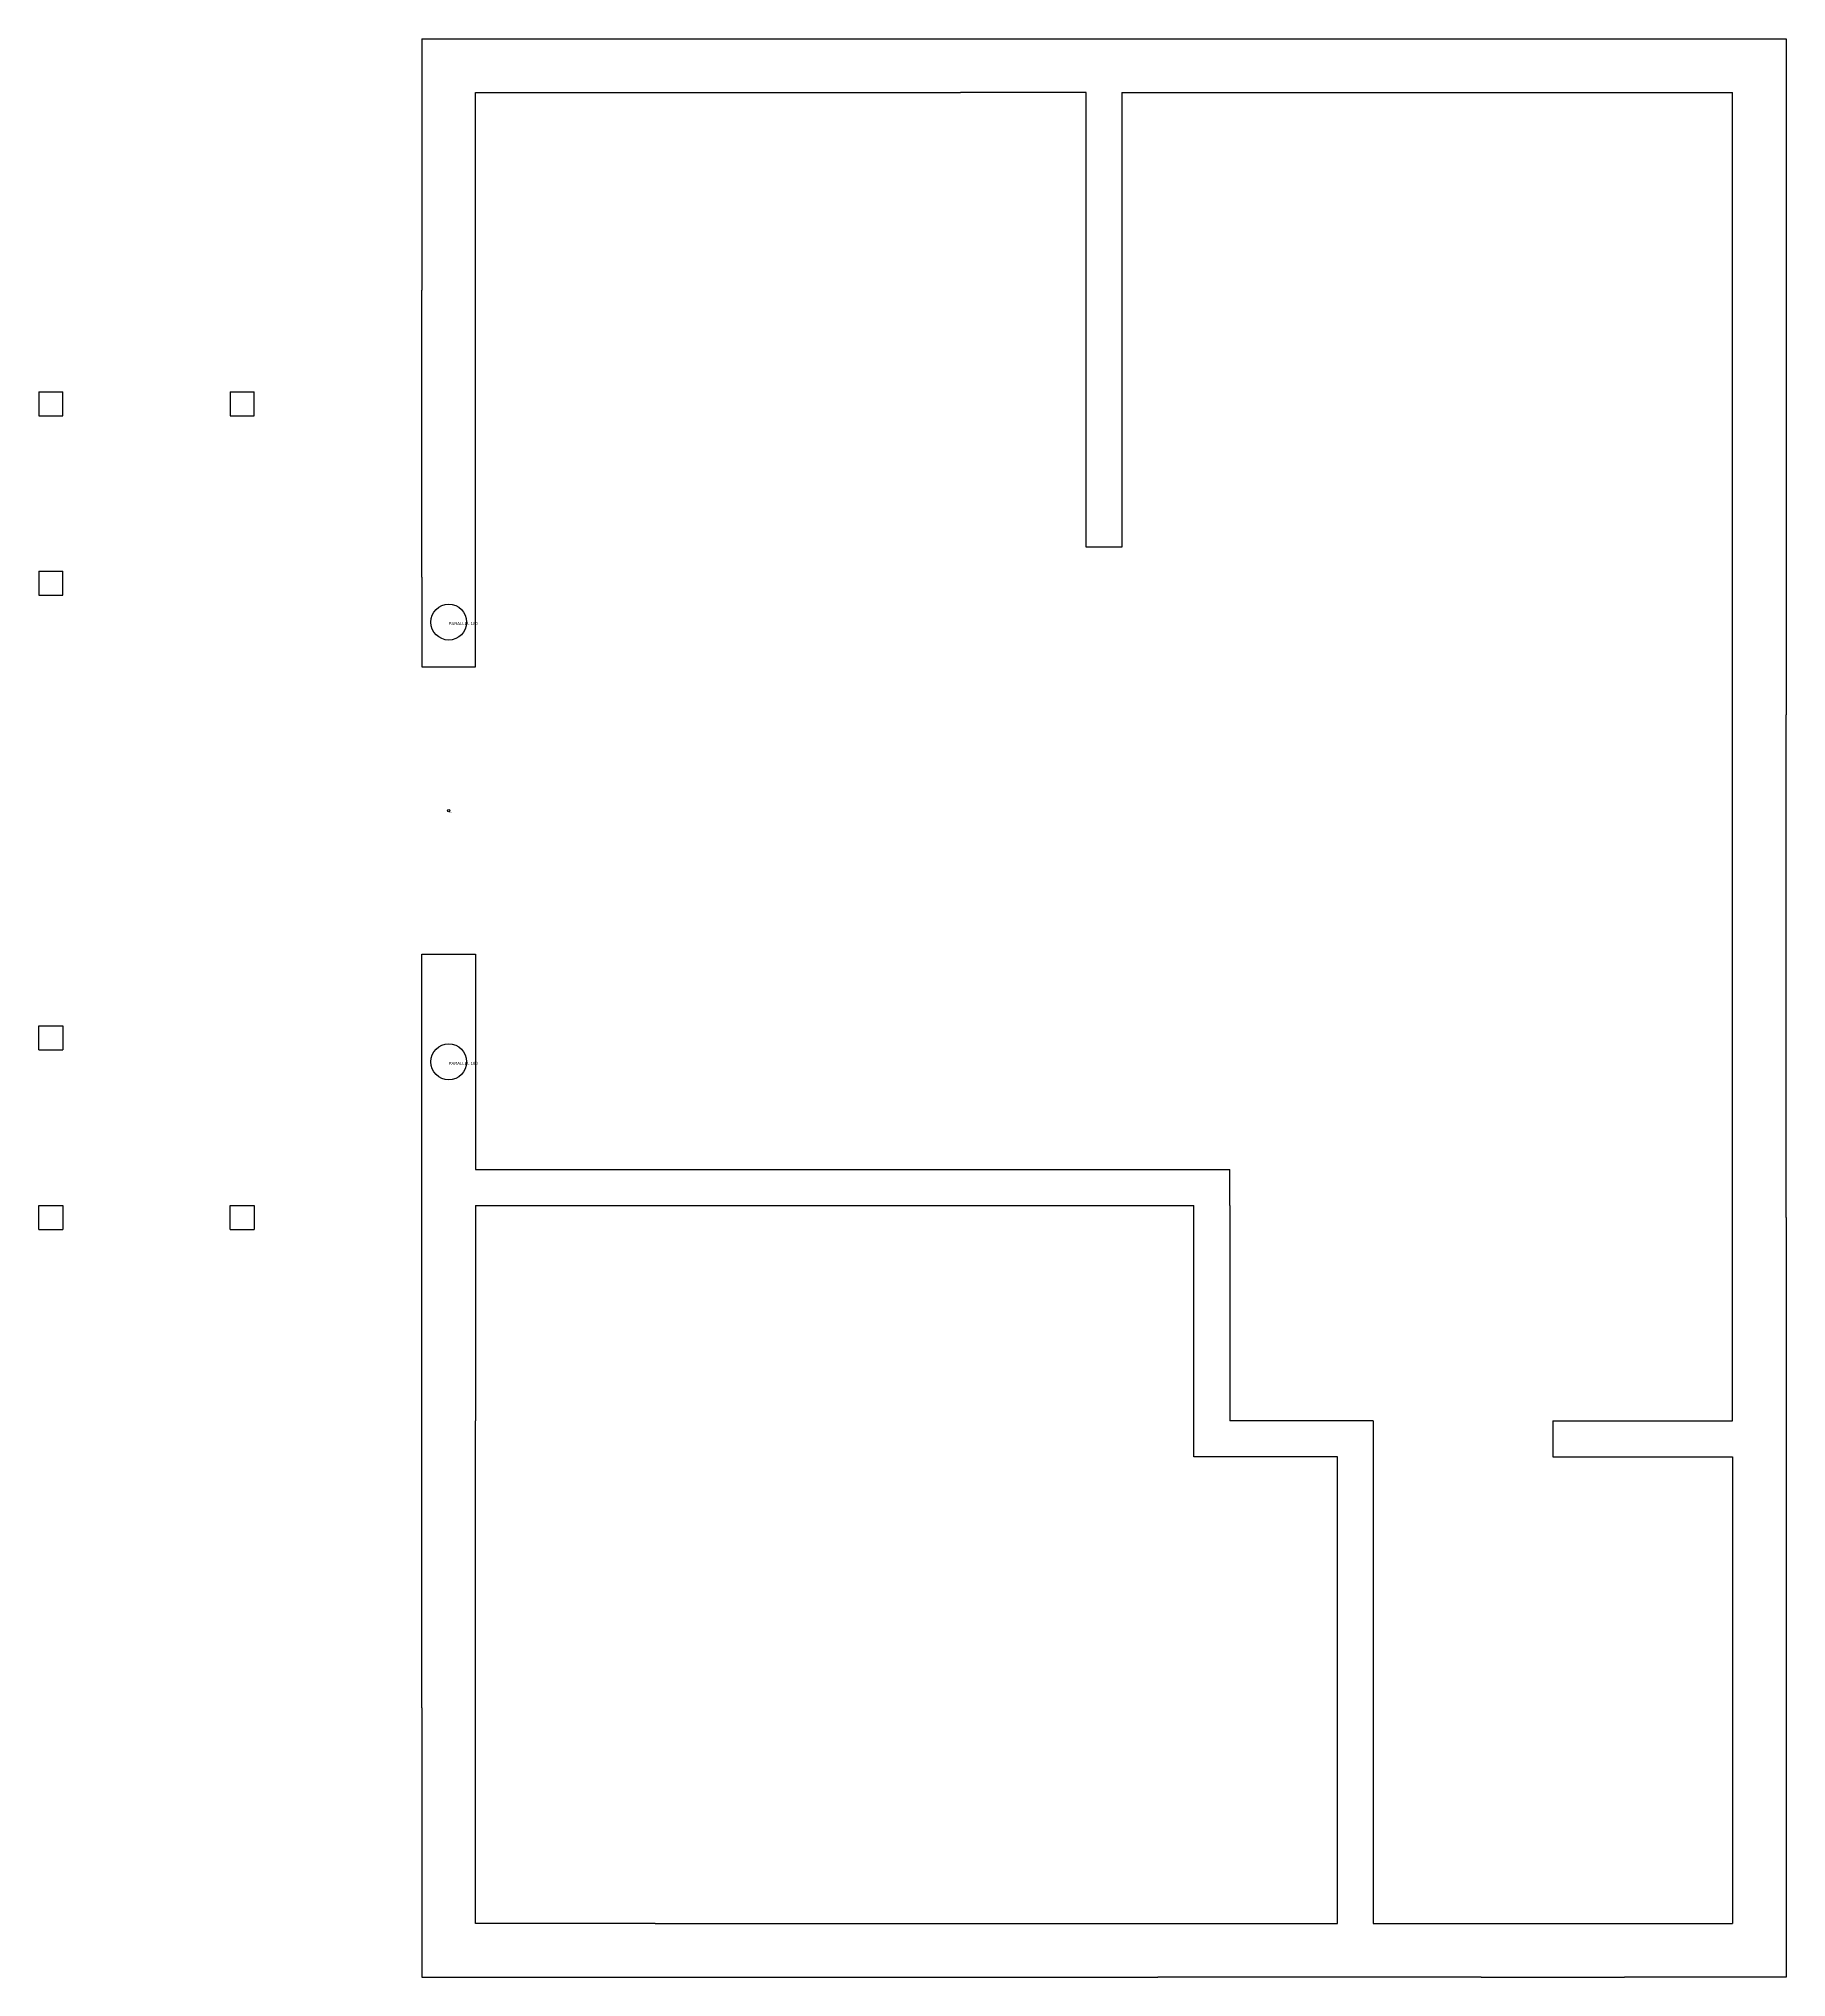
# Model space of a CAD drawing. Header units: metres. Extents: x 301 to 593, y 371 to 695.
import ezdxf

# ---------------------------------------------------------------- set-up
doc = ezdxf.new("R2010")
doc.units = ezdxf.units.M

msp = doc.modelspace()

# ---------------------------------------------------------------- linework, layer by layer
for p, q in [((365, 695), (365, 653)), ((365, 695), (407, 695)), ((407, 695), (455, 695)), ((455, 695), (593, 695)), ((593, 695), (593, 582)), ((374, 653), (374, 686)), ((374, 686), (407, 686)), ((407, 686), (455, 686)), ((476, 686), (455, 686)), ((476, 610), (476, 686)), ((482, 686), (482, 610)), ((482, 686), (584, 686)), ((584, 582), (584, 686)), ((365, 605), (365, 653)), ((374, 605), (374, 653)), ((301, 636), (301, 632)), ((301, 636), (305, 636)), ((305, 632), (305, 636)), ((333, 636), (333, 632)), ((333, 636), (337, 636)), ((337, 632), (337, 636)), ((301, 632), (305, 632)), ((333, 632), (337, 632)), ((482, 610), (476, 610)), ((301, 606), (301, 602)), ((301, 606), (305, 606)), ((305, 602), (305, 606)), ((365, 605), (365, 590)), ((374, 590), (374, 605)), ((301, 602), (305, 602)), ((365, 590), (374, 590)), ((584, 498), (584, 582)), ((593, 498), (593, 582)), ((365, 464), (365, 542)), ((365, 542), (374, 542)), ((374, 542), (374, 506)), ((301, 526), (301, 530)), ((301, 530), (305, 530)), ((305, 530), (305, 526)), ((301, 526), (305, 526)), ((374, 506), (500, 506)), ((500, 500), (500, 506)), ((301, 496), (301, 500)), ((301, 500), (305, 500)), ((305, 500), (305, 496)), ((333, 496), (333, 500)), ((333, 500), (337, 500)), ((337, 500), (337, 496)), ((374, 500), (374, 464)), ((374, 500), (494, 500)), ((494, 464), (494, 500)), ((500, 500), (500, 464)), ((301, 496), (305, 496)), ((333, 496), (337, 496)), ((584, 464), (584, 498)), ((593, 498), (593, 371)), ((365, 416), (365, 464)), ((374, 416), (374, 464)), ((494, 458), (494, 464)), ((524, 464), (500, 464)), ((524, 464), (524, 452)), ((554, 464), (554, 458)), ((554, 464), (584, 464)), ((518, 458), (494, 458)), ((518, 380), (518, 458)), ((524, 458), (524, 380)), ((554, 458), (584, 458)), ((584, 458), (584, 380)), ((365, 416), (365, 371)), ((374, 380), (374, 416)), ((404, 380), (374, 380)), ((404, 380), (488, 380)), ((488, 380), (518, 380)), ((524, 380), (542, 380)), ((542, 380), (566, 380)), ((566, 380), (584, 380)), ((365, 371), (404, 371)), ((404, 371), (488, 371)), ((542, 371), (488, 371)), ((542, 371), (566, 371)), ((593, 371), (566, 371))]:
    msp.add_line(p, q)
at = {"layer": 'debug', "color": 5}
for centre in [(369.5, 597.5), (369.5, 524)]:
    msp.add_circle(centre, 3, dxfattribs=at)
at = {"layer": 'debug', "color": 3}
msp.add_circle((369.5, 566), 0.2, dxfattribs=at)

# ---------------------------------------------------------------- texts
at = {"layer": 'debug', "attachment_point": 1}
for s, insert, char_height in [('PARALLEL 180', (369.5, 597.5), 0.5), ('EL', (369.5, 566), 0.3), ('PARALLEL 180', (369.5, 524), 0.5)]:
    msp.add_mtext(s, dxfattribs=dict(at, insert=insert, char_height=char_height))

doc.saveas('drawing.dxf')
